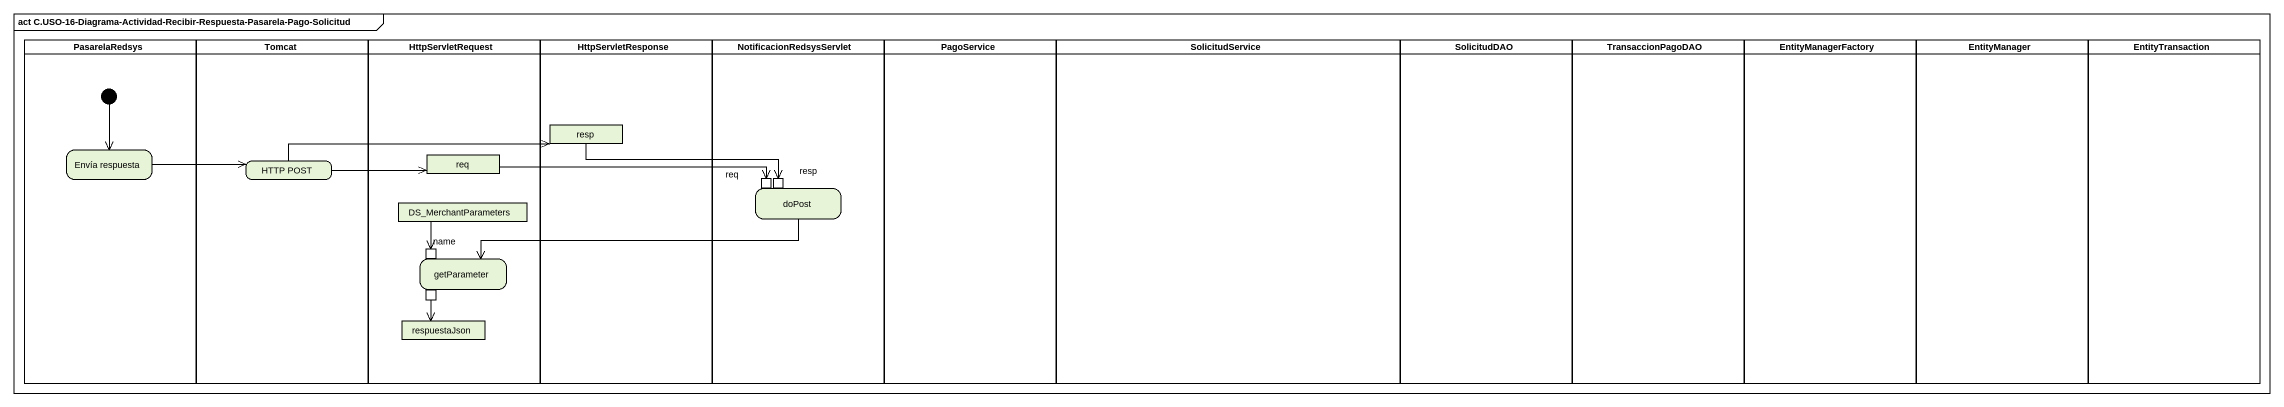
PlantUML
@startuml
mainframe act C.USO-16-Diagrama-Actividad-Recibir-Respuesta-Pasarela-Pago-Solicitud
hide empty description
state PasarelaRedsys <<partition>> {
  state "Envía respuesta" as Envía_respuesta
  [*] --> Envía_respuesta
}
state Tomcat <<partition>> {
  state "HTTP POST" as HTTP_POST
}
state HttpServletRequest <<partition>> {
  state req <<object>>
  state DS_MerchantParameters <<object>>
  state getParameter {
    state name <<inputPin>>
    state pin1 <<outputPin>>
  }
  state respuestaJson <<object>>
}
state HttpServletResponse <<partition>> {
  state resp <<object>>
}
state NotificacionRedsysServlet <<partition>> {
  state doPost {
    state "req" as req_2 <<inputPin>>
    state "resp" as resp_2 <<inputPin>>
  }
}
state PagoService <<partition>>
state SolicitudService <<partition>>
state SolicitudDAO <<partition>>
state TransaccionPagoDAO <<partition>>
state EntityManagerFactory <<partition>>
state EntityManager <<partition>>
state EntityTransaction <<partition>>
resp -right-> resp_2
Envía_respuesta -right-> HTTP_POST
HTTP_POST -right-> resp
HTTP_POST -right-> req
req -right-> req_2
DS_MerchantParameters --> name
doPost -left-> getParameter
pin1 --> respuestaJson
@enduml
